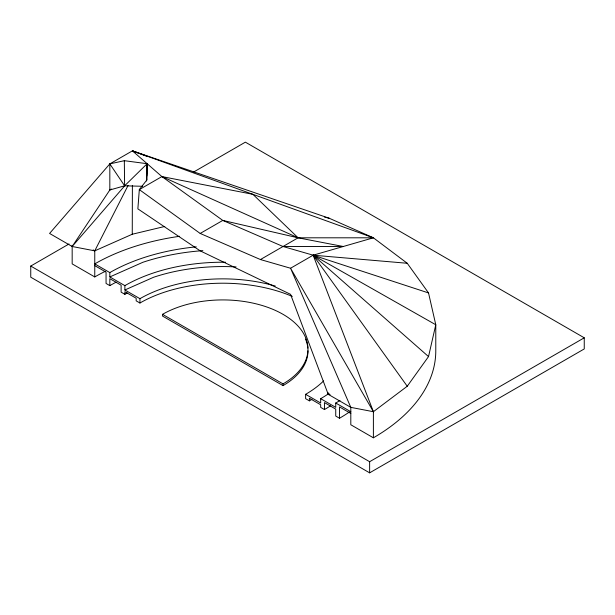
<?xml version="1.0" encoding="UTF-8"?>
<svg xmlns="http://www.w3.org/2000/svg" width="615" height="615" viewBox="0 0 615 615"><rect width="100%" height="100%" fill="white"/><g stroke="black" fill="none" stroke-linecap="round" stroke-linejoin="round"><path stroke-width="0.92" d="M350.804 407.061L350.804 424.757L373.39 437.803A212.998 122.977 0 0 0 435.781 350.85L435.781 324.758L428.524 292.932L407.245 263.274L373.39 237.805L329.279 218.264L132.41 150.852L109.824 163.89L49.577 233.454L72.17 246.5L94.764 250.851L132.256 234.238L132.386 185.53M124.883 185.63L72.17 246.5L109.824 189.981L109.824 163.89L124.322 160.692L147.162 163.713L146.924 179.88L139.313 189.612L137.868 208.869L200.19 250.851L290.557 294.324L328.21 394.323L350.804 407.368L373.39 411.712L407.245 386.243L428.524 356.585L435.781 324.758L313.15 255.194L283.023 246.5L222.784 220.416L161.906 176.574L132.41 150.852L373.39 237.805L313.15 255.194L290.557 268.24L260.437 259.545L200.19 233.454L139.313 189.612L161.906 176.574L252.903 194.325L298.091 237.805L343.27 246.5L283.023 246.5M146.616 180.71L146.678 178.827M146.77 175.99L147.162 163.713L124.622 185.815L109.824 189.981L111.438 189.043M146.447 180.895L147.162 163.713M105.25 271.338A181.048 104.527 0 0 0 94.764 276.935L94.764 250.851L128.089 185.43M193.794 171.931L245.37 142.157L584.25 337.804L584.25 348.936L369.63 472.843L30.75 277.196L30.75 266.064L69.018 243.971M200.19 233.454L222.784 220.416L298.091 237.805L373.39 237.805M260.437 259.545L298.091 237.805L161.906 176.574M30.75 266.064L369.63 461.711L584.25 337.804M179.634 236.291A181.048 104.527 0 0 0 94.764 263.889L109.824 272.591L109.824 276.935L142.903 262.274A159.746 92.227 0 0 1 202.881 250.643M109.824 276.935L124.883 285.629L124.883 289.98L153.558 277.273A138.452 79.935 0 0 1 236.091 266.933M132.256 234.238L164.774 226.458M109.824 163.89L124.622 185.815L142.642 186.284M373.39 437.803L373.39 411.712L313.15 255.194L407.245 263.274M330.094 394.684L328.21 394.323L327.956 392.424M324.612 217.149L329.279 218.264M407.245 386.243L313.15 255.194L428.524 292.932M147.685 156.633L132.41 150.852L134.923 152.266M93.149 249.913L94.764 250.851M339.972 400.48A159.746 92.227 0 0 1 335.736 403.017L350.804 411.712M94.764 265.634L106.057 272.153L106.057 283.454L109.824 285.629A159.746 92.227 0 0 1 116.181 282.154M350.804 413.457L339.503 406.93L339.503 418.238L335.736 416.063L335.736 409.106L324.443 402.587L324.443 409.544L320.676 407.368L320.676 404.762L309.383 398.236L309.383 400.849L305.617 398.674L305.617 394.323A117.15 67.635 0 0 0 323.621 380.923M329.087 393.362A138.452 79.935 0 0 1 320.676 398.674L335.736 407.368L335.736 403.017M124.883 289.98L139.943 298.675A117.15 67.635 0 0 1 275.289 286.036M305.617 394.323L320.676 403.017L320.676 398.674M162.537 314.327L283.023 383.891L283.023 385.628L162.537 316.064L162.537 314.327A85.201 49.192 0 0 1 283.023 314.327A85.201 49.192 0 0 1 283.023 383.891M94.764 276.935L72.17 263.889L72.17 245.262M127.22 293.009A138.452 79.935 0 0 0 124.883 294.324L121.117 292.156L121.117 285.199L109.824 278.672L109.824 285.629M292.333 296.422A117.15 67.635 0 0 0 139.943 303.018L136.176 300.85L136.176 298.237L124.883 291.718L124.883 294.324M313.15 255.194L428.524 356.585M373.39 411.712L290.557 268.24L350.804 407.368M124.322 160.692L124.622 185.815M369.63 461.711L369.63 472.843M139.943 298.675L139.943 303.018M307.977 350.85A85.201 49.192 0 0 1 283.023 385.628M305.471 338.996A85.201 49.192 0 0 1 307.846 348.105M124.883 285.629A138.452 79.935 0 0 1 225.613 262.236M109.824 272.591A159.746 92.227 0 0 1 196.262 246.853M349.474 411.942A165.074 95.302 0 0 1 339.503 418.238M330.432 405.869A143.772 83.01 0 0 1 324.443 409.544M311.936 399.327A122.477 70.71 0 0 1 309.383 400.849"/></g></svg>
